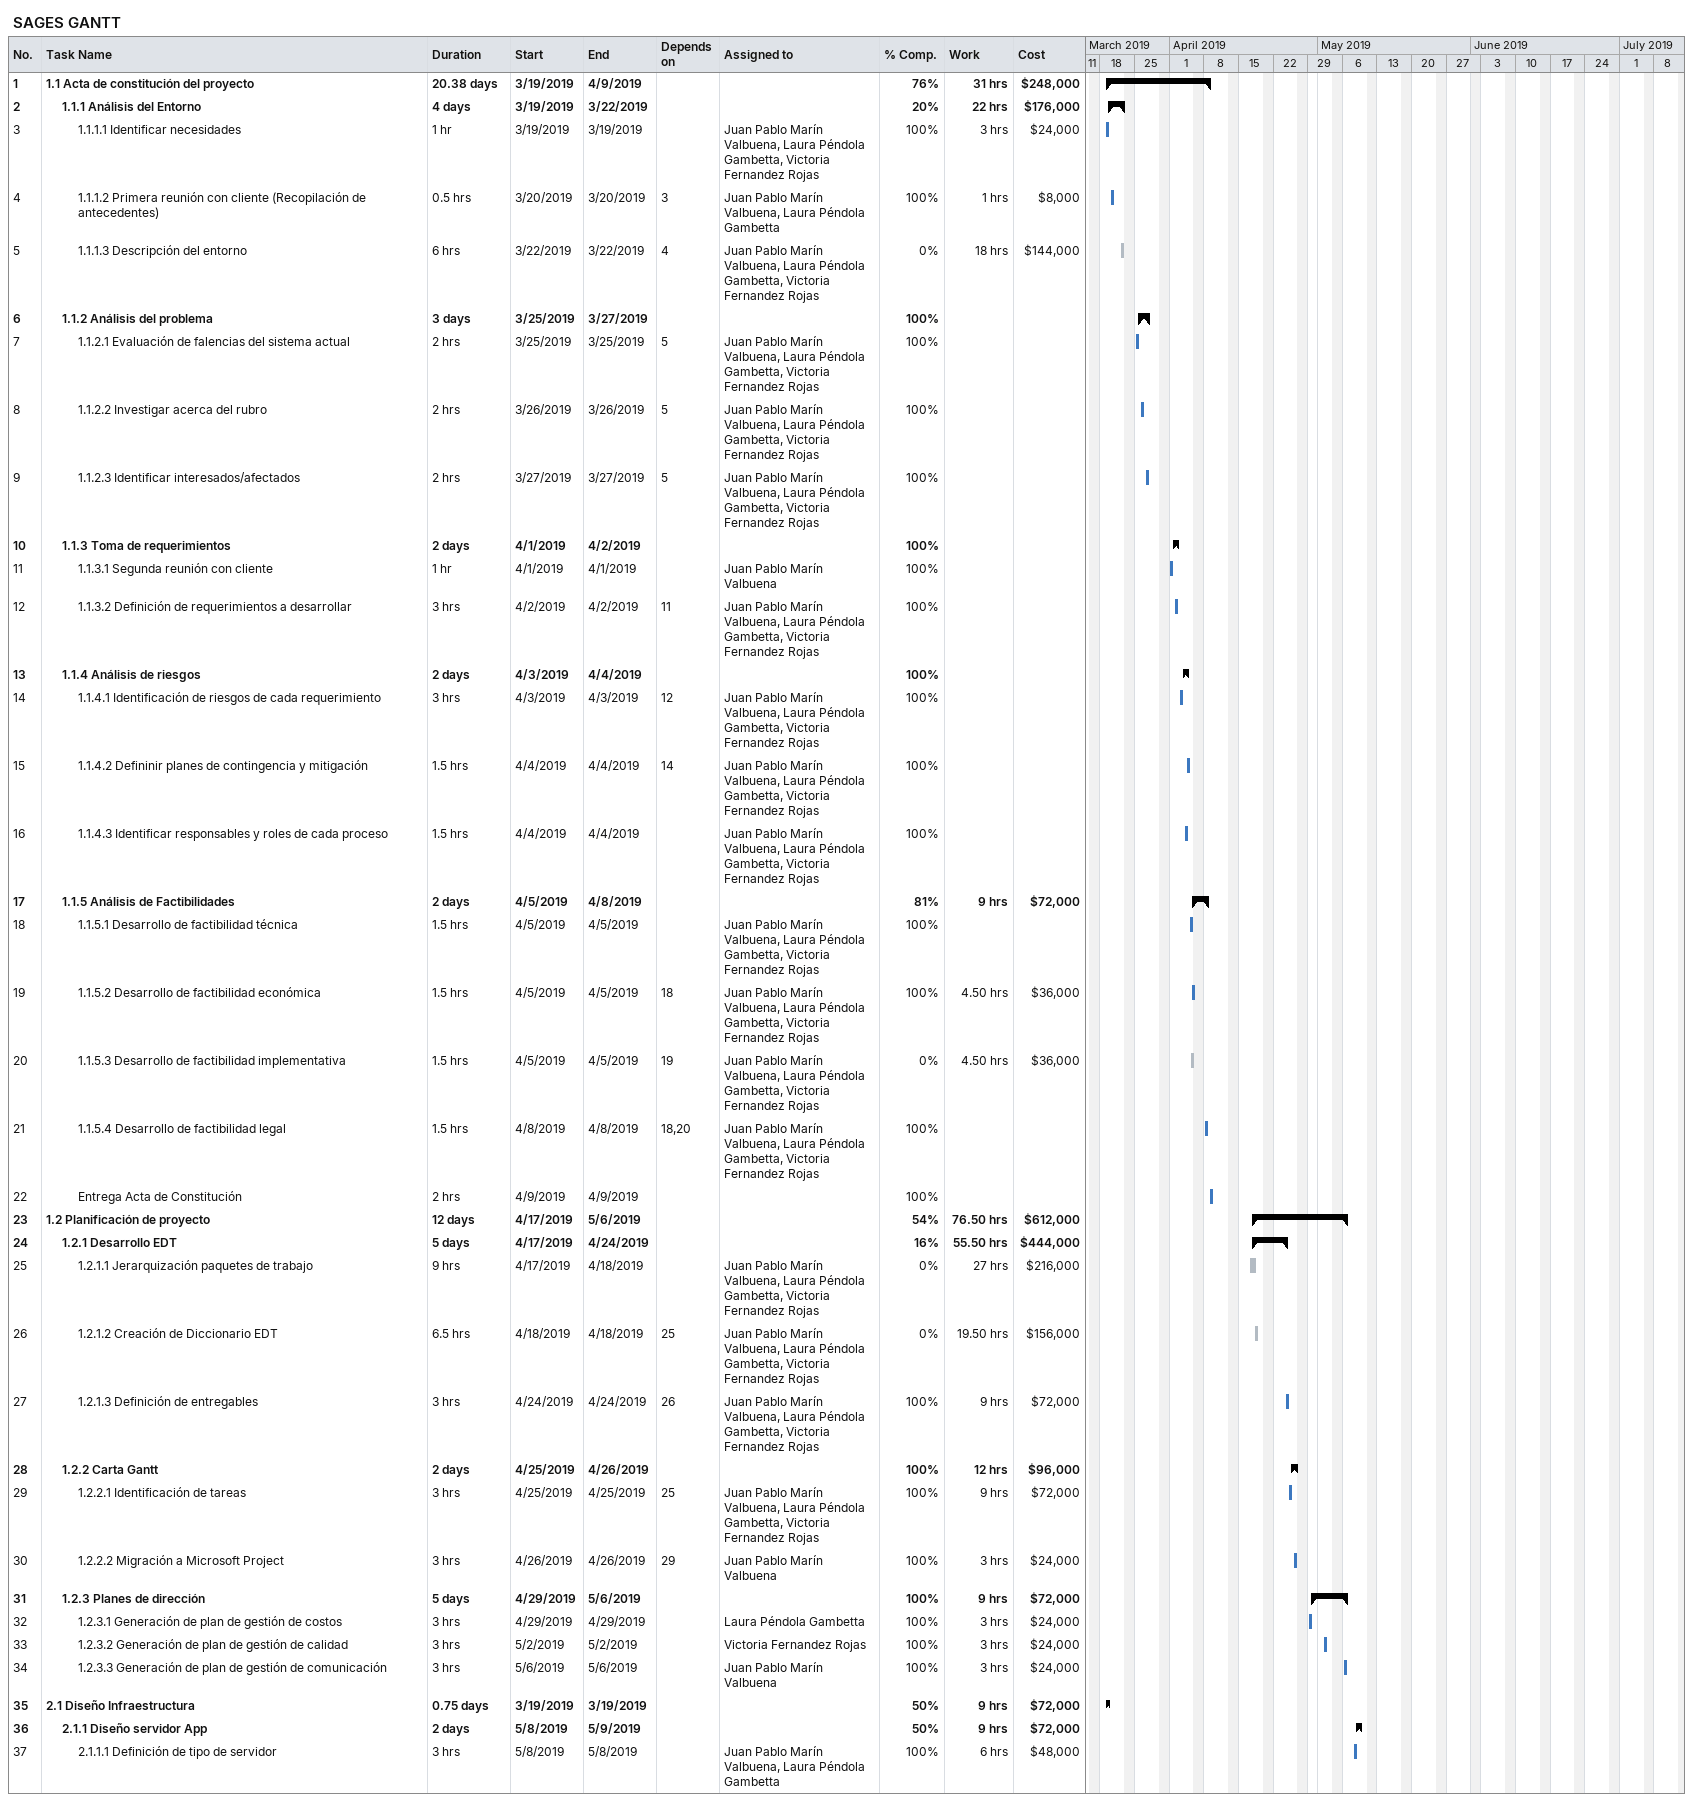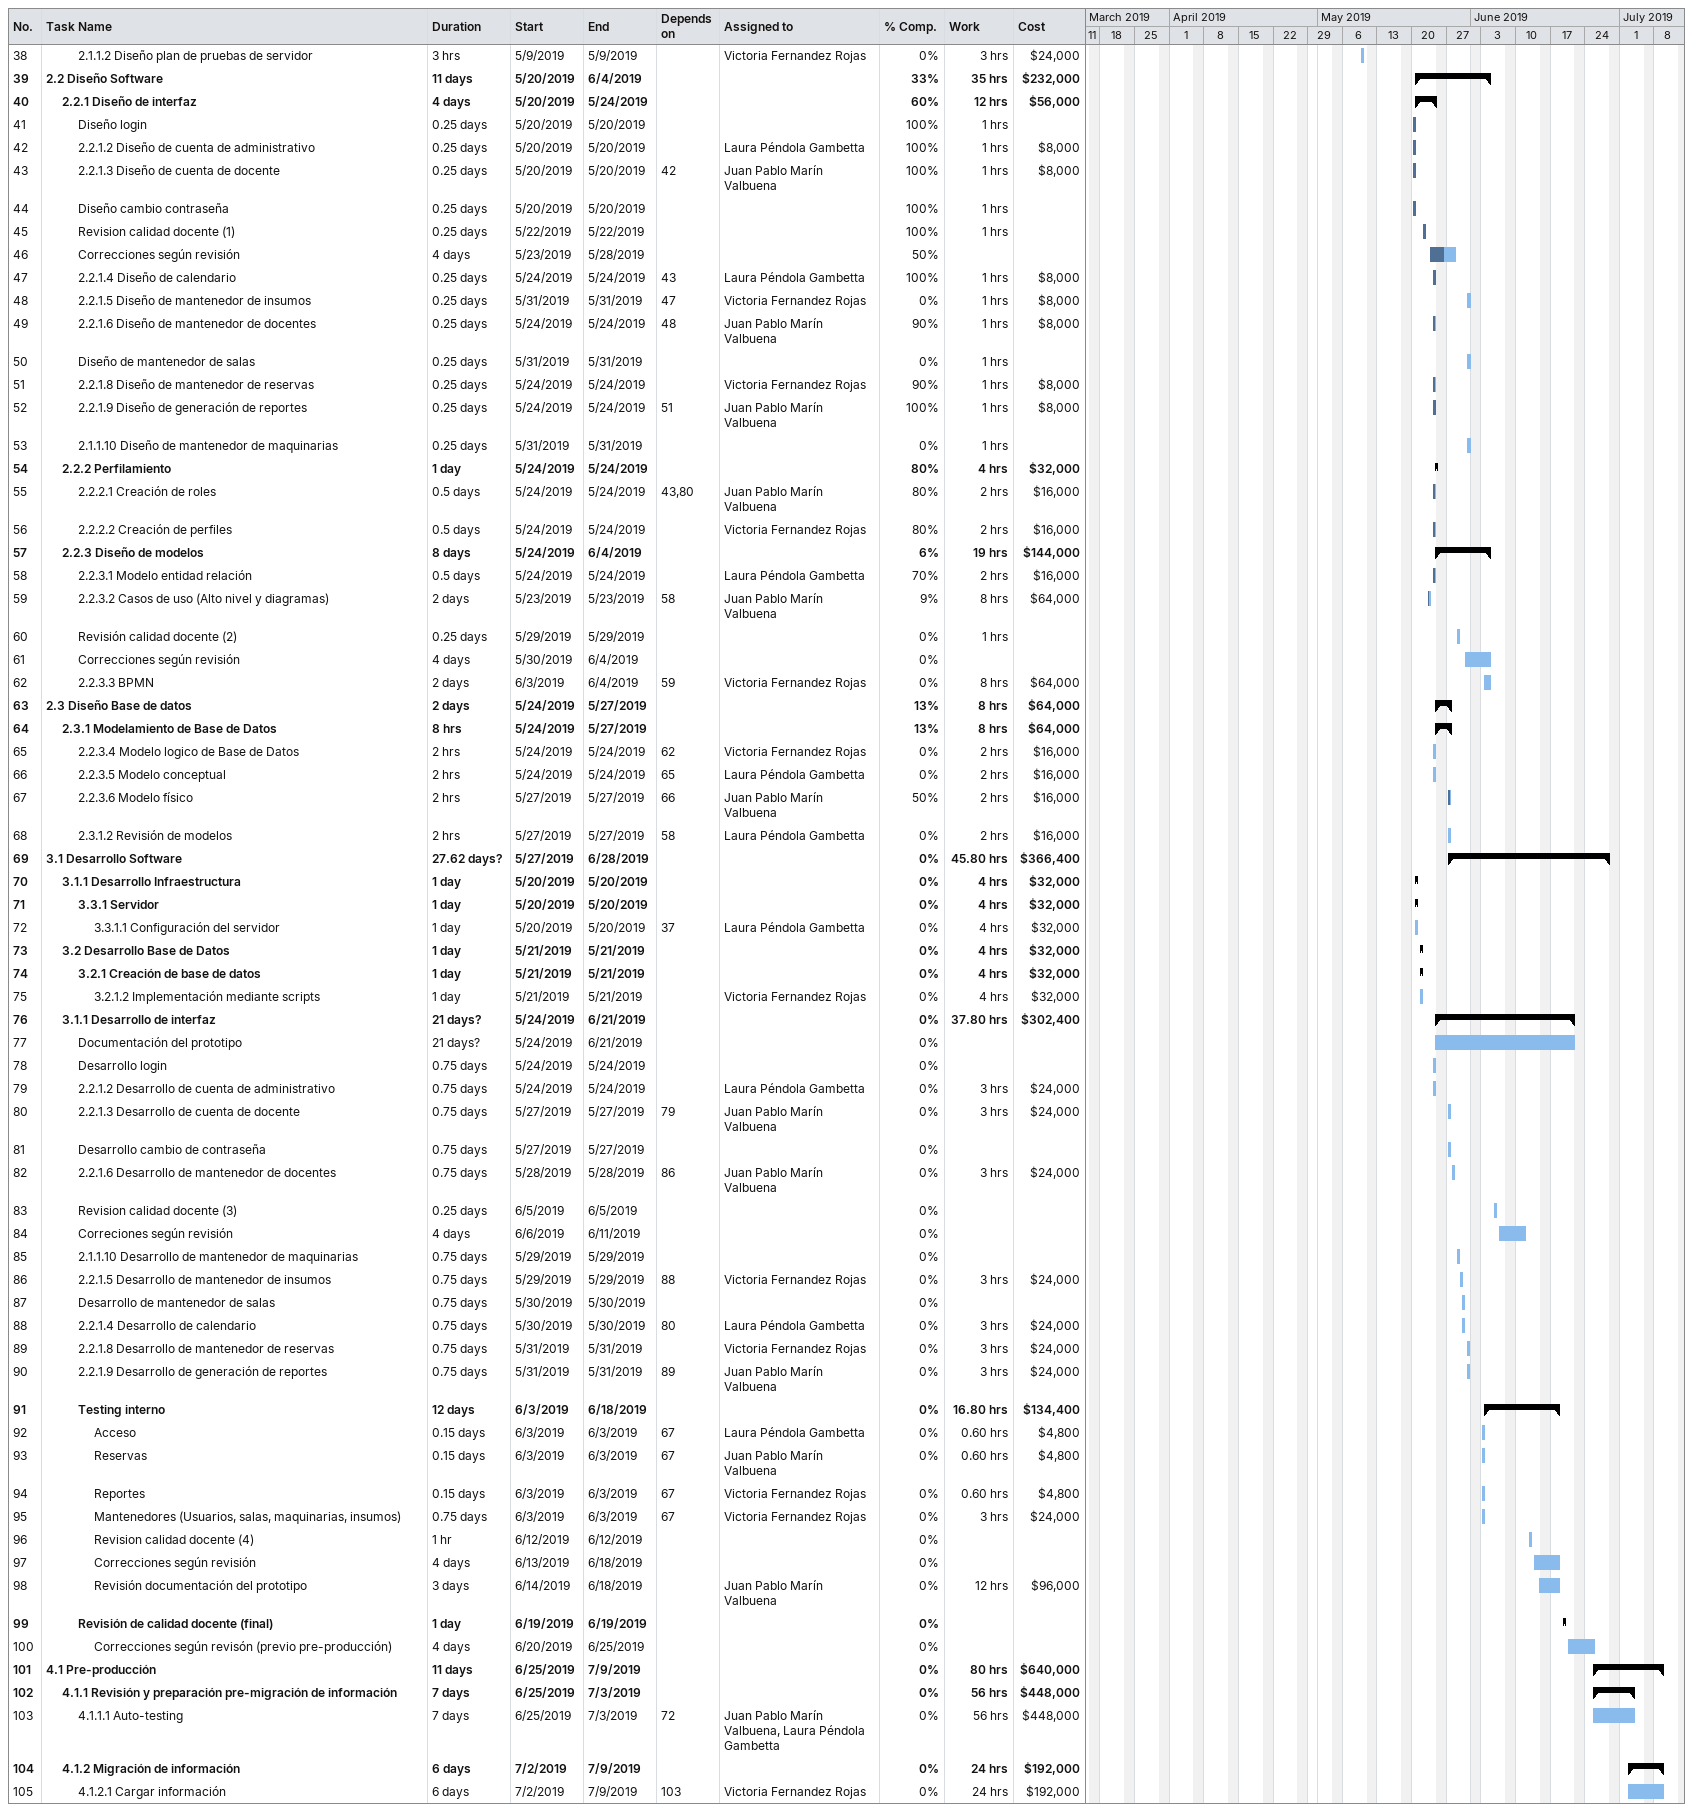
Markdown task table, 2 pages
SAGES GANTT

| ID | Level | Task | Duration | Start | Finish | Predecessors | Resources | % complete | Work (h) | Cost ($) |
|---|---|---|---|---|---|---|---|---|---|---|
| 1 | 1 | **1.1 Acta de constitución del proyecto** | 20.38d | 2019-03-19 | 2019-04-09 |  |  | 76 | 31 | 248000 |
| 2 | 2 | **1.1.1 Análisis del Entorno** | 4d | 2019-03-19 | 2019-03-22 |  |  | 20 | 22 | 176000 |
| 3 | 3 | 1.1.1.1 Identificar necesidades | 1h | 2019-03-19 | 2019-03-19 |  | Juan Pablo Marín Valbuena, Laura Péndola Gambetta, Victoria Fernandez Rojas | 100 | 3 | 24000 |
| 4 | 3 | 1.1.1.2 Primera reunión con cliente (Recopilación de antecedentes) | 0.5h | 2019-03-20 | 2019-03-20 | 3 | Juan Pablo Marín Valbuena, Laura Péndola Gambetta | 100 | 1 | 8000 |
| 5 | 3 | 1.1.1.3 Descripción del entorno | 6h | 2019-03-22 | 2019-03-22 | 4 | Juan Pablo Marín Valbuena, Laura Péndola Gambetta, Victoria Fernandez Rojas | 0 | 18 | 144000 |
| 6 | 2 | **1.1.2 Análisis del problema** | 3d | 2019-03-25 | 2019-03-27 |  |  | 100 |  |  |
| 7 | 3 | 1.1.2.1 Evaluación de falencias del sistema actual | 2h | 2019-03-25 | 2019-03-25 | 5 | Juan Pablo Marín Valbuena, Laura Péndola Gambetta, Victoria Fernandez Rojas | 100 |  |  |
| 8 | 3 | 1.1.2.2 Investigar acerca del rubro | 2h | 2019-03-26 | 2019-03-26 | 5 | Juan Pablo Marín Valbuena, Laura Péndola Gambetta, Victoria Fernandez Rojas | 100 |  |  |
| 9 | 3 | 1.1.2.3 Identificar interesados/afectados | 2h | 2019-03-27 | 2019-03-27 | 5 | Juan Pablo Marín Valbuena, Laura Péndola Gambetta, Victoria Fernandez Rojas | 100 |  |  |
| 10 | 2 | **1.1.3 Toma de requerimientos** | 2d | 2019-04-01 | 2019-04-02 |  |  | 100 |  |  |
| 11 | 3 | 1.1.3.1 Segunda reunión con cliente | 1h | 2019-04-01 | 2019-04-01 |  | Juan Pablo Marín Valbuena | 100 |  |  |
| 12 | 3 | 1.1.3.2 Definición de requerimientos a desarrollar | 3h | 2019-04-02 | 2019-04-02 | 11 | Juan Pablo Marín Valbuena, Laura Péndola Gambetta, Victoria Fernandez Rojas | 100 |  |  |
| 13 | 2 | **1.1.4 Análisis de riesgos** | 2d | 2019-04-03 | 2019-04-04 |  |  | 100 |  |  |
| 14 | 3 | 1.1.4.1 Identificación de riesgos de cada requerimiento | 3h | 2019-04-03 | 2019-04-03 | 12 | Juan Pablo Marín Valbuena, Laura Péndola Gambetta, Victoria Fernandez Rojas | 100 |  |  |
| 15 | 3 | 1.1.4.2 Defininir planes de contingencia y mitigación | 1.5h | 2019-04-04 | 2019-04-04 | 14 | Juan Pablo Marín Valbuena, Laura Péndola Gambetta, Victoria Fernandez Rojas | 100 |  |  |
| 16 | 3 | 1.1.4.3 Identificar responsables y roles de cada proceso | 1.5h | 2019-04-04 | 2019-04-04 |  | Juan Pablo Marín Valbuena, Laura Péndola Gambetta, Victoria Fernandez Rojas | 100 |  |  |
| 17 | 2 | **1.1.5 Análisis de Factibilidades** | 2d | 2019-04-05 | 2019-04-08 |  |  | 81 | 9 | 72000 |
| 18 | 3 | 1.1.5.1 Desarrollo de factibilidad técnica | 1.5h | 2019-04-05 | 2019-04-05 |  | Juan Pablo Marín Valbuena, Laura Péndola Gambetta, Victoria Fernandez Rojas | 100 |  |  |
| 19 | 3 | 1.1.5.2 Desarrollo de factibilidad económica | 1.5h | 2019-04-05 | 2019-04-05 | 18 | Juan Pablo Marín Valbuena, Laura Péndola Gambetta, Victoria Fernandez Rojas | 100 | 4.50 | 36000 |
| 20 | 3 | 1.1.5.3 Desarrollo de factibilidad implementativa | 1.5h | 2019-04-05 | 2019-04-05 | 19 | Juan Pablo Marín Valbuena, Laura Péndola Gambetta, Victoria Fernandez Rojas | 0 | 4.50 | 36000 |
| 21 | 3 | 1.1.5.4 Desarrollo de factibilidad legal | 1.5h | 2019-04-08 | 2019-04-08 | 18, 20 | Juan Pablo Marín Valbuena, Laura Péndola Gambetta, Victoria Fernandez Rojas | 100 |  |  |
| 22 | 3 | Entrega Acta de Constitución | 2h | 2019-04-09 | 2019-04-09 |  |  | 100 |  |  |
| 23 | 1 | **1.2 Planificación de proyecto** | 12d | 2019-04-17 | 2019-05-06 |  |  | 54 | 76.50 | 612000 |
| 24 | 2 | **1.2.1 Desarrollo EDT** | 5d | 2019-04-17 | 2019-04-24 |  |  | 16 | 55.50 | 444000 |
| 25 | 3 | 1.2.1.1 Jerarquización paquetes de trabajo | 9h | 2019-04-17 | 2019-04-18 |  | Juan Pablo Marín Valbuena, Laura Péndola Gambetta, Victoria Fernandez Rojas | 0 | 27 | 216000 |
| 26 | 3 | 1.2.1.2 Creación de Diccionario EDT | 6.5h | 2019-04-18 | 2019-04-18 | 25 | Juan Pablo Marín Valbuena, Laura Péndola Gambetta, Victoria Fernandez Rojas | 0 | 19.50 | 156000 |
| 27 | 3 | 1.2.1.3 Definición de entregables | 3h | 2019-04-24 | 2019-04-24 | 26 | Juan Pablo Marín Valbuena, Laura Péndola Gambetta, Victoria Fernandez Rojas | 100 | 9 | 72000 |
| 28 | 2 | **1.2.2 Carta Gantt** | 2d | 2019-04-25 | 2019-04-26 |  |  | 100 | 12 | 96000 |
| 29 | 3 | 1.2.2.1 Identificación de tareas | 3h | 2019-04-25 | 2019-04-25 | 25 | Juan Pablo Marín Valbuena, Laura Péndola Gambetta, Victoria Fernandez Rojas | 100 | 9 | 72000 |
| 30 | 3 | 1.2.2.2 Migración a Microsoft Project | 3h | 2019-04-26 | 2019-04-26 | 29 | Juan Pablo Marín Valbuena | 100 | 3 | 24000 |
| 31 | 2 | **1.2.3 Planes de dirección** | 5d | 2019-04-29 | 2019-05-06 |  |  | 100 | 9 | 72000 |
| 32 | 3 | 1.2.3.1 Generación de plan de gestión de costos | 3h | 2019-04-29 | 2019-04-29 |  | Laura Péndola Gambetta | 100 | 3 | 24000 |
| 33 | 3 | 1.2.3.2 Generación de plan de gestión de calidad | 3h | 2019-05-02 | 2019-05-02 |  | Victoria Fernandez Rojas | 100 | 3 | 24000 |
| 34 | 3 | 1.2.3.3 Generación de plan de gestión de comunicación | 3h | 2019-05-06 | 2019-05-06 |  | Juan Pablo Marín Valbuena | 100 | 3 | 24000 |
| 35 | 1 | **2.1 Diseño Infraestructura** | 0.75d | 2019-03-19 | 2019-03-19 |  |  | 50 | 9 | 72000 |
| 36 | 2 | **2.1.1 Diseño servidor App** | 2d | 2019-05-08 | 2019-05-09 |  |  | 50 | 9 | 72000 |
| 37 | 3 | 2.1.1.1 Definición de tipo de servidor | 3h | 2019-05-08 | 2019-05-08 |  | Juan Pablo Marín Valbuena, Laura Péndola Gambetta | 100 | 6 | 48000 |
| 38 | 3 | 2.1.1.2 Diseño plan de pruebas de servidor | 3h | 2019-05-09 | 2019-05-09 |  | Victoria Fernandez Rojas | 0 | 3 | 24000 |
| 39 | 1 | **2.2 Diseño Software** | 11d | 2019-05-20 | 2019-06-04 |  |  | 33 | 35 | 232000 |
| 40 | 2 | **2.2.1 Diseño de interfaz** | 4d | 2019-05-20 | 2019-05-24 |  |  | 60 | 12 | 56000 |
| 41 | 3 | Diseño login | 0.25d | 2019-05-20 | 2019-05-20 |  |  | 100 | 1 |  |
| 42 | 3 | 2.2.1.2 Diseño de cuenta de administrativo | 0.25d | 2019-05-20 | 2019-05-20 |  | Laura Péndola Gambetta | 100 | 1 | 8000 |
| 43 | 3 | 2.2.1.3 Diseño de cuenta de docente | 0.25d | 2019-05-20 | 2019-05-20 | 42 | Juan Pablo Marín Valbuena | 100 | 1 | 8000 |
| 44 | 3 | Diseño cambio contraseña | 0.25d | 2019-05-20 | 2019-05-20 |  |  | 100 | 1 |  |
| 45 | 3 | Revision calidad docente (1) | 0.25d | 2019-05-22 | 2019-05-22 |  |  | 100 | 1 |  |
| 46 | 3 | Correcciones según revisión | 4d | 2019-05-23 | 2019-05-28 |  |  | 50 |  |  |
| 47 | 3 | 2.2.1.4 Diseño de calendario | 0.25d | 2019-05-24 | 2019-05-24 | 43 | Laura Péndola Gambetta | 100 | 1 | 8000 |
| 48 | 3 | 2.2.1.5 Diseño de mantenedor de insumos | 0.25d | 2019-05-31 | 2019-05-31 | 47 | Victoria Fernandez Rojas | 0 | 1 | 8000 |
| 49 | 3 | 2.2.1.6 Diseño de mantenedor de docentes | 0.25d | 2019-05-24 | 2019-05-24 | 48 | Juan Pablo Marín Valbuena | 90 | 1 | 8000 |
| 50 | 3 | Diseño de mantenedor de salas | 0.25d | 2019-05-31 | 2019-05-31 |  |  | 0 | 1 |  |
| 51 | 3 | 2.2.1.8 Diseño de mantenedor de reservas | 0.25d | 2019-05-24 | 2019-05-24 |  | Victoria Fernandez Rojas | 90 | 1 | 8000 |
| 52 | 3 | 2.2.1.9 Diseño de generación de reportes | 0.25d | 2019-05-24 | 2019-05-24 | 51 | Juan Pablo Marín Valbuena | 100 | 1 | 8000 |
| 53 | 3 | 2.1.1.10 Diseño de mantenedor de maquinarias | 0.25d | 2019-05-31 | 2019-05-31 |  |  | 0 | 1 |  |
| 54 | 2 | **2.2.2 Perfilamiento** | 1d | 2019-05-24 | 2019-05-24 |  |  | 80 | 4 | 32000 |
| 55 | 3 | 2.2.2.1 Creación de roles | 0.5d | 2019-05-24 | 2019-05-24 | 43, 80 | Juan Pablo Marín Valbuena | 80 | 2 | 16000 |
| 56 | 3 | 2.2.2.2 Creación de perfiles | 0.5d | 2019-05-24 | 2019-05-24 |  | Victoria Fernandez Rojas | 80 | 2 | 16000 |
| 57 | 2 | **2.2.3 Diseño de modelos** | 8d | 2019-05-24 | 2019-06-04 |  |  | 6 | 19 | 144000 |
| 58 | 3 | 2.2.3.1 Modelo entidad relación | 0.5d | 2019-05-24 | 2019-05-24 |  | Laura Péndola Gambetta | 70 | 2 | 16000 |
| 59 | 3 | 2.2.3.2 Casos de uso (Alto nivel y diagramas) | 2d | 2019-05-23 | 2019-05-23 | 58 | Juan Pablo Marín Valbuena | 9 | 8 | 64000 |
| 60 | 3 | Revisión calidad docente (2) | 0.25d | 2019-05-29 | 2019-05-29 |  |  | 0 | 1 |  |
| 61 | 3 | Correcciones según revisión | 4d | 2019-05-30 | 2019-06-04 |  |  | 0 |  |  |
| 62 | 3 | 2.2.3.3 BPMN | 2d | 2019-06-03 | 2019-06-04 | 59 | Victoria Fernandez Rojas | 0 | 8 | 64000 |
| 63 | 1 | **2.3 Diseño Base de datos** | 2d | 2019-05-24 | 2019-05-27 |  |  | 13 | 8 | 64000 |
| 64 | 2 | **2.3.1 Modelamiento de Base de Datos** | 8h | 2019-05-24 | 2019-05-27 |  |  | 13 | 8 | 64000 |
| 65 | 3 | 2.2.3.4 Modelo logico de Base de Datos | 2h | 2019-05-24 | 2019-05-24 | 62 | Victoria Fernandez Rojas | 0 | 2 | 16000 |
| 66 | 3 | 2.2.3.5 Modelo conceptual | 2h | 2019-05-24 | 2019-05-24 | 65 | Laura Péndola Gambetta | 0 | 2 | 16000 |
| 67 | 3 | 2.2.3.6 Modelo físico | 2h | 2019-05-27 | 2019-05-27 | 66 | Juan Pablo Marín Valbuena | 50 | 2 | 16000 |
| 68 | 3 | 2.3.1.2 Revisión de modelos | 2h | 2019-05-27 | 2019-05-27 | 58 | Laura Péndola Gambetta | 0 | 2 | 16000 |
| 69 | 1 | **3.1 Desarrollo Software** | 27.62d? | 2019-05-27 | 2019-06-28 |  |  | 0 | 45.80 | 366400 |
| 70 | 2 | **3.1.1 Desarrollo Infraestructura** | 1d | 2019-05-20 | 2019-05-20 |  |  | 0 | 4 | 32000 |
| 71 | 3 | **3.3.1 Servidor** | 1d | 2019-05-20 | 2019-05-20 |  |  | 0 | 4 | 32000 |
| 72 | 4 | 3.3.1.1 Configuración del servidor | 1d | 2019-05-20 | 2019-05-20 | 37 | Laura Péndola Gambetta | 0 | 4 | 32000 |
| 73 | 2 | **3.2 Desarrollo Base de Datos** | 1d | 2019-05-21 | 2019-05-21 |  |  | 0 | 4 | 32000 |
| 74 | 3 | **3.2.1 Creación de base de datos** | 1d | 2019-05-21 | 2019-05-21 |  |  | 0 | 4 | 32000 |
| 75 | 4 | 3.2.1.2 Implementación mediante scripts | 1d | 2019-05-21 | 2019-05-21 |  | Victoria Fernandez Rojas | 0 | 4 | 32000 |
| 76 | 2 | **3.1.1 Desarrollo de interfaz** | 21d? | 2019-05-24 | 2019-06-21 |  |  | 0 | 37.80 | 302400 |
| 77 | 3 | Documentación del prototipo | 21d? | 2019-05-24 | 2019-06-21 |  |  | 0 |  |  |
| 78 | 3 | Desarrollo login | 0.75d | 2019-05-24 | 2019-05-24 |  |  | 0 |  |  |
| 79 | 3 | 2.2.1.2 Desarrollo de cuenta de administrativo | 0.75d | 2019-05-24 | 2019-05-24 |  | Laura Péndola Gambetta | 0 | 3 | 24000 |
| 80 | 3 | 2.2.1.3 Desarrollo de cuenta de docente | 0.75d | 2019-05-27 | 2019-05-27 | 79 | Juan Pablo Marín Valbuena | 0 | 3 | 24000 |
| 81 | 3 | Desarrollo cambio de contraseña | 0.75d | 2019-05-27 | 2019-05-27 |  |  | 0 |  |  |
| 82 | 3 | 2.2.1.6 Desarrollo de mantenedor de docentes | 0.75d | 2019-05-28 | 2019-05-28 | 86 | Juan Pablo Marín Valbuena | 0 | 3 | 24000 |
| 83 | 3 | Revision calidad docente (3) | 0.25d | 2019-06-05 | 2019-06-05 |  |  | 0 |  |  |
| 84 | 3 | Correciones según revisión | 4d | 2019-06-06 | 2019-06-11 |  |  | 0 |  |  |
| 85 | 3 | 2.1.1.10 Desarrollo de mantenedor de maquinarias | 0.75d | 2019-05-29 | 2019-05-29 |  |  | 0 |  |  |
| 86 | 3 | 2.2.1.5 Desarrollo de mantenedor de insumos | 0.75d | 2019-05-29 | 2019-05-29 | 88 | Victoria Fernandez Rojas | 0 | 3 | 24000 |
| 87 | 3 | Desarrollo de mantenedor de salas | 0.75d | 2019-05-30 | 2019-05-30 |  |  | 0 |  |  |
| 88 | 3 | 2.2.1.4 Desarrollo de calendario | 0.75d | 2019-05-30 | 2019-05-30 | 80 | Laura Péndola Gambetta | 0 | 3 | 24000 |
| 89 | 3 | 2.2.1.8 Desarrollo de mantenedor de reservas | 0.75d | 2019-05-31 | 2019-05-31 |  | Victoria Fernandez Rojas | 0 | 3 | 24000 |
| 90 | 3 | 2.2.1.9 Desarrollo de generación de reportes | 0.75d | 2019-05-31 | 2019-05-31 | 89 | Juan Pablo Marín Valbuena | 0 | 3 | 24000 |
| 91 | 3 | **Testing interno** | 12d | 2019-06-03 | 2019-06-18 |  |  | 0 | 16.80 | 134400 |
| 92 | 4 | Acceso | 0.15d | 2019-06-03 | 2019-06-03 | 67 | Laura Péndola Gambetta | 0 | 0.60 | 4800 |
| 93 | 4 | Reservas | 0.15d | 2019-06-03 | 2019-06-03 | 67 | Juan Pablo Marín Valbuena | 0 | 0.60 | 4800 |
| 94 | 4 | Reportes | 0.15d | 2019-06-03 | 2019-06-03 | 67 | Victoria Fernandez Rojas | 0 | 0.60 | 4800 |
| 95 | 4 | Mantenedores (Usuarios, salas, maquinarias, insumos) | 0.75d | 2019-06-03 | 2019-06-03 | 67 | Victoria Fernandez Rojas | 0 | 3 | 24000 |
| 96 | 4 | Revision calidad docente (4) | 1h | 2019-06-12 | 2019-06-12 |  |  | 0 |  |  |
| 97 | 4 | Correcciones según revisión | 4d | 2019-06-13 | 2019-06-18 |  |  | 0 |  |  |
| 98 | 4 | Revisión documentación del prototipo | 3d | 2019-06-14 | 2019-06-18 |  | Juan Pablo Marín Valbuena | 0 | 12 | 96000 |
| 99 | 3 | **Revisión de calidad docente (final)** | 1d | 2019-06-19 | 2019-06-19 |  |  | 0 |  |  |
| 100 | 4 | Correcciones según revisón (previo pre-producción) | 4d | 2019-06-20 | 2019-06-25 |  |  | 0 |  |  |
| 101 | 1 | **4.1 Pre-producción** | 11d | 2019-06-25 | 2019-07-09 |  |  | 0 | 80 | 640000 |
| 102 | 2 | **4.1.1 Revisión y preparación pre-migración de información** | 7d | 2019-06-25 | 2019-07-03 |  |  | 0 | 56 | 448000 |
| 103 | 3 | 4.1.1.1 Auto-testing | 7d | 2019-06-25 | 2019-07-03 | 72 | Juan Pablo Marín Valbuena, Laura Péndola Gambetta | 0 | 56 | 448000 |
| 104 | 2 | **4.1.2 Migración de información** | 6d | 2019-07-02 | 2019-07-09 |  |  | 0 | 24 | 192000 |
| 105 | 3 | 4.1.2.1 Cargar información | 6d | 2019-07-02 | 2019-07-09 | 103 | Victoria Fernandez Rojas | 0 | 24 | 192000 |
